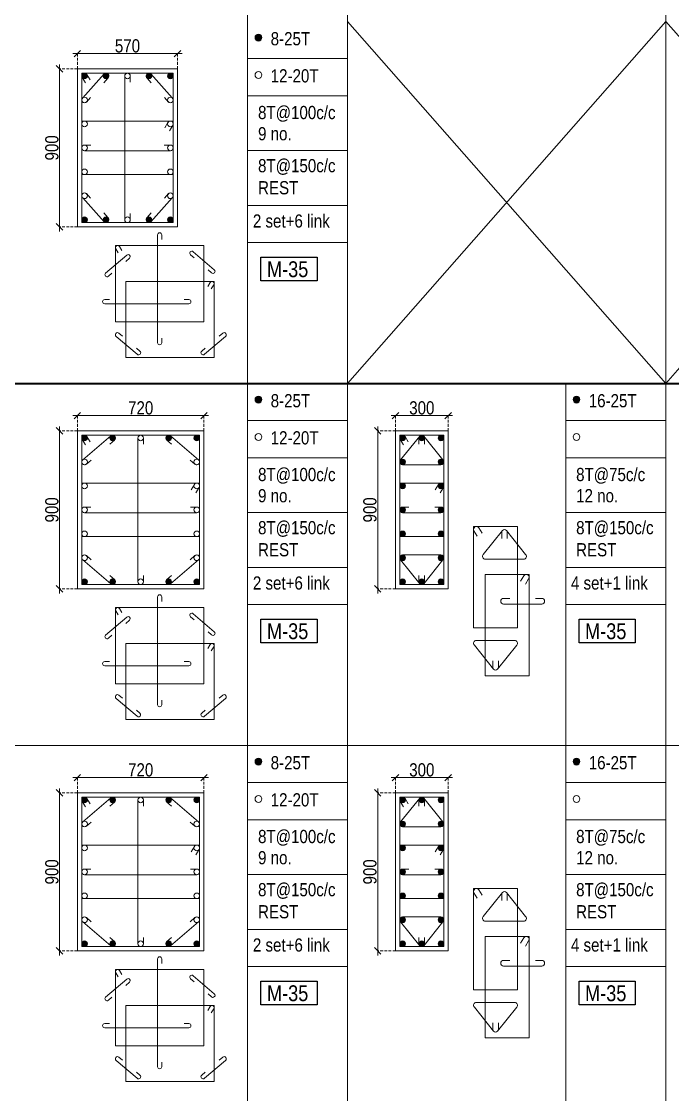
# Model space of a CAD drawing. Header units: millimetres. Extents: x 1112055 to 3390982, y -148532 to 766891.
# Drawn here: x 2611778 to 2626585, y 616757 to 641182 of the extents above; entities that cross this region are included whole.
import ezdxf
from ezdxf.enums import TextEntityAlignment as Align

# ---------------------------------------------------------------- set-up
doc = ezdxf.new("R2010")
doc.units = ezdxf.units.MM
doc.header["$PDMODE"] = 35
doc.header["$PDSIZE"] = -25
doc.linetypes.add('DASHED2', pattern=[0.375, 0.25, -0.125])
doc.linetypes.add('Hidden', pattern=[9.525, 6.35, -3.175])
for name, color, linetype, lineweight in [('B COL. SIZE DIM', 220, 'Continuous', 25), ('B COLSCH', 204, 'Continuous', 20), ('B COLUMN', 1, 'Hidden', 9), ('B STEEL', 34, 'Continuous', 15)]:
    doc.layers.add(name, color=color, linetype=linetype, lineweight=lineweight)
doc.layers.add('B TEXT', color=7, linetype='Continuous')
doc.styles.add('dim inside', font='romans.shx', dxfattribs={"width": 0.8, "height": 125})
doc.styles.add('SWINC', font='swissc.ttf')
doc.dimstyles.new('dim inside', dxfattribs={"dimtxt": 125, "dimasz": 100, "dimexe": 0, "dimexo": 0, "dimgap": 10, "dimtad": 0, "dimdec": 0, "dimzin": 0, "dimdsep": 46, "dimtxsty": 'dim inside', "dimblk": 'SMALL', "dimcen": 0.09, "dimadec": 0, "dimazin": 0, "dimtfac": 1, "dimtdec": 0, "dimtofl": 0, "dimtmove": 0, "dimatfit": 3, "dimfxl": 1, "dimtolj": 1, "dimtzin": 0, "dimarcsym": 2})

# ---------------------------------------------------------------- blocks, each defined once
blk = doc.blocks.new('_Oblique')
at = {"color": 0, "linetype": 'ByBlock', "lineweight": -2}
blk.add_line((-0.5, -0.5), (0.5, 0.5), dxfattribs=at)
blk = doc.blocks.new('*D5653')
at = {"layer": 'B COL. SIZE DIM', "color": 250, "lineweight": 9, "ltscale": 250, "transparency": 16777216}
blk.add_line((2612949, 623970), (2616029, 623970), dxfattribs=at)
at = {"layer": 'B COL. SIZE DIM', "color": 250, "linetype": 'DASHED2', "lineweight": 9, "ltscale": 250, "transparency": 16777216}
for p, q in [((2613049, 623625), (2613049, 623970)), ((2615929, 623625), (2615929, 623970))]:
    blk.add_line(p, q, dxfattribs=at)
at = {"layer": 'Defpoints', "color": 0, "lineweight": 40, "transparency": 16777216}
for p in [(2615929, 623970), (2613049, 623625), (2615929, 623625)]:
    blk.add_point(p, dxfattribs=at)
at = {"layer": 'B COL. SIZE DIM', "color": 250, "lineweight": 9, "transparency": 16777216, "xscale": 150, "yscale": 150, "zscale": 150, "rotation": 180}
blk.add_blockref('_Oblique', (2613049, 623970), dxfattribs=at)
at = {"layer": 'B COL. SIZE DIM', "color": 250, "lineweight": 9, "transparency": 16777216, "xscale": 150, "yscale": 150, "zscale": 150}
blk.add_blockref('_Oblique', (2615929, 623970), dxfattribs=at)
at = {"layer": 'B COL. SIZE DIM', "color": 6, "transparency": 16777216, "insert": (2614489, 624145), "char_height": 300, "attachment_point": 5, "style": 'SWINC'}
blk.add_mtext('\\A1;720', dxfattribs=at)
blk = doc.blocks.new('*D5654')
at = {"layer": 'B COL. SIZE DIM', "color": 250, "lineweight": 9, "ltscale": 250, "transparency": 16777216}
blk.add_line((2612645, 623725), (2612645, 619925), dxfattribs=at)
at = {"layer": 'B COL. SIZE DIM', "color": 250, "linetype": 'DASHED2', "lineweight": 9, "ltscale": 250, "transparency": 16777216}
for p, q in [((2613049, 623625), (2612645, 623625)), ((2613049, 620025), (2612645, 620025))]:
    blk.add_line(p, q, dxfattribs=at)
at = {"layer": 'Defpoints', "color": 0, "lineweight": 40, "transparency": 16777216}
for p in [(2613049, 623625), (2612645, 620025), (2613049, 620025)]:
    blk.add_point(p, dxfattribs=at)
at = {"layer": 'B COL. SIZE DIM', "color": 250, "lineweight": 9, "transparency": 16777216, "xscale": 150, "yscale": 150, "zscale": 150}
for p, rotation in [((2612645, 623625), 90), ((2612645, 620025), 270)]:
    blk.add_blockref('_Oblique', p, dxfattribs=dict(at, rotation=rotation))
at = {"layer": 'B COL. SIZE DIM', "color": 6, "transparency": 16777216, "insert": (2612470, 621825), "char_height": 300, "attachment_point": 5, "rotation": 90, "style": 'SWINC'}
blk.add_mtext('\\A1;900', dxfattribs=at)
blk = doc.blocks.new('*D5655')
at = {"layer": 'B COL. SIZE DIM', "color": 250, "lineweight": 9, "ltscale": 250, "transparency": 16777216}
blk.add_line((2612949, 632210), (2616029, 632210), dxfattribs=at)
at = {"layer": 'B COL. SIZE DIM', "color": 250, "linetype": 'DASHED2', "lineweight": 9, "ltscale": 250, "transparency": 16777216}
for p, q in [((2613049, 631865), (2613049, 632210)), ((2615929, 631865), (2615929, 632210))]:
    blk.add_line(p, q, dxfattribs=at)
at = {"layer": 'Defpoints', "color": 0, "lineweight": 40, "transparency": 16777216}
for p in [(2615929, 632210), (2613049, 631865), (2615929, 631865)]:
    blk.add_point(p, dxfattribs=at)
at = {"layer": 'B COL. SIZE DIM', "color": 250, "lineweight": 9, "transparency": 16777216, "xscale": 150, "yscale": 150, "zscale": 150, "rotation": 180}
blk.add_blockref('_Oblique', (2613049, 632210), dxfattribs=at)
at = {"layer": 'B COL. SIZE DIM', "color": 250, "lineweight": 9, "transparency": 16777216, "xscale": 150, "yscale": 150, "zscale": 150}
blk.add_blockref('_Oblique', (2615929, 632210), dxfattribs=at)
at = {"layer": 'B COL. SIZE DIM', "color": 6, "transparency": 16777216, "insert": (2614489, 632385), "char_height": 300, "attachment_point": 5, "style": 'SWINC'}
blk.add_mtext('\\A1;720', dxfattribs=at)
blk = doc.blocks.new('*D5656')
at = {"layer": 'B COL. SIZE DIM', "color": 250, "lineweight": 9, "ltscale": 250, "transparency": 16777216}
blk.add_line((2612645, 631965), (2612645, 628165), dxfattribs=at)
at = {"layer": 'B COL. SIZE DIM', "color": 250, "linetype": 'DASHED2', "lineweight": 9, "ltscale": 250, "transparency": 16777216}
for p, q in [((2613049, 631865), (2612645, 631865)), ((2613049, 628265), (2612645, 628265))]:
    blk.add_line(p, q, dxfattribs=at)
at = {"layer": 'Defpoints', "color": 0, "lineweight": 40, "transparency": 16777216}
for p in [(2613049, 631865), (2612645, 628265), (2613049, 628265)]:
    blk.add_point(p, dxfattribs=at)
at = {"layer": 'B COL. SIZE DIM', "color": 250, "lineweight": 9, "transparency": 16777216, "xscale": 150, "yscale": 150, "zscale": 150}
for p, rotation in [((2612645, 631865), 90), ((2612645, 628265), 270)]:
    blk.add_blockref('_Oblique', p, dxfattribs=dict(at, rotation=rotation))
at = {"layer": 'B COL. SIZE DIM', "color": 6, "transparency": 16777216, "insert": (2612470, 630065), "char_height": 300, "attachment_point": 5, "rotation": 90, "style": 'SWINC'}
blk.add_mtext('\\A1;900', dxfattribs=at)
blk = doc.blocks.new('*D5327')
at = {"layer": 'B COL. SIZE DIM', "color": 250, "lineweight": 9, "ltscale": 250, "transparency": 16777216}
blk.add_line((2620183, 623970), (2621583, 623970), dxfattribs=at)
at = {"layer": 'B COL. SIZE DIM', "color": 250, "linetype": 'DASHED2', "lineweight": 9, "ltscale": 250, "transparency": 16777216}
for p, q in [((2620283, 623625), (2620283, 623970)), ((2621483, 623625), (2621483, 623970))]:
    blk.add_line(p, q, dxfattribs=at)
at = {"layer": 'Defpoints', "color": 0, "lineweight": 40, "transparency": 16777216}
for p in [(2621483, 623970), (2620283, 623625), (2621483, 623625)]:
    blk.add_point(p, dxfattribs=at)
at = {"layer": 'B COL. SIZE DIM', "color": 250, "lineweight": 9, "transparency": 16777216, "xscale": 150, "yscale": 150, "zscale": 150, "rotation": 180}
blk.add_blockref('_Oblique', (2620283, 623970), dxfattribs=at)
at = {"layer": 'B COL. SIZE DIM', "color": 250, "lineweight": 9, "transparency": 16777216, "xscale": 150, "yscale": 150, "zscale": 150}
blk.add_blockref('_Oblique', (2621483, 623970), dxfattribs=at)
at = {"layer": 'B COL. SIZE DIM', "color": 6, "transparency": 16777216, "insert": (2620883, 624145), "char_height": 300, "attachment_point": 5, "style": 'SWINC'}
blk.add_mtext('\\A1;300', dxfattribs=at)
blk = doc.blocks.new('*D5328')
at = {"layer": 'B COL. SIZE DIM', "color": 250, "lineweight": 9, "ltscale": 250, "transparency": 16777216}
blk.add_line((2619879, 623725), (2619879, 619925), dxfattribs=at)
at = {"layer": 'B COL. SIZE DIM', "color": 250, "linetype": 'DASHED2', "lineweight": 9, "ltscale": 250, "transparency": 16777216}
for p, q in [((2620283, 623625), (2619879, 623625)), ((2620283, 620025), (2619879, 620025))]:
    blk.add_line(p, q, dxfattribs=at)
at = {"layer": 'Defpoints', "color": 0, "lineweight": 40, "transparency": 16777216}
for p in [(2620283, 623625), (2619879, 620025), (2620283, 620025)]:
    blk.add_point(p, dxfattribs=at)
at = {"layer": 'B COL. SIZE DIM', "color": 250, "lineweight": 9, "transparency": 16777216, "xscale": 150, "yscale": 150, "zscale": 150}
for p, rotation in [((2619879, 623625), 90), ((2619879, 620025), 270)]:
    blk.add_blockref('_Oblique', p, dxfattribs=dict(at, rotation=rotation))
at = {"layer": 'B COL. SIZE DIM', "color": 6, "transparency": 16777216, "insert": (2619704, 621825), "char_height": 300, "attachment_point": 5, "rotation": 90, "style": 'SWINC'}
blk.add_mtext('\\A1;900', dxfattribs=at)
blk = doc.blocks.new('*D5309')
at = {"layer": 'B COL. SIZE DIM', "color": 250, "lineweight": 9, "ltscale": 250, "transparency": 16777216}
blk.add_line((2620183, 632210), (2621583, 632210), dxfattribs=at)
at = {"layer": 'B COL. SIZE DIM', "color": 250, "linetype": 'DASHED2', "lineweight": 9, "ltscale": 250, "transparency": 16777216}
for p, q in [((2620283, 631865), (2620283, 632210)), ((2621483, 631865), (2621483, 632210))]:
    blk.add_line(p, q, dxfattribs=at)
at = {"layer": 'Defpoints', "color": 0, "lineweight": 40, "transparency": 16777216}
for p in [(2621483, 632210), (2620283, 631865), (2621483, 631865)]:
    blk.add_point(p, dxfattribs=at)
at = {"layer": 'B COL. SIZE DIM', "color": 250, "lineweight": 9, "transparency": 16777216, "xscale": 150, "yscale": 150, "zscale": 150, "rotation": 180}
blk.add_blockref('_Oblique', (2620283, 632210), dxfattribs=at)
at = {"layer": 'B COL. SIZE DIM', "color": 250, "lineweight": 9, "transparency": 16777216, "xscale": 150, "yscale": 150, "zscale": 150}
blk.add_blockref('_Oblique', (2621483, 632210), dxfattribs=at)
at = {"layer": 'B COL. SIZE DIM', "color": 6, "transparency": 16777216, "insert": (2620883, 632385), "char_height": 300, "attachment_point": 5, "style": 'SWINC'}
blk.add_mtext('\\A1;300', dxfattribs=at)
blk = doc.blocks.new('*D5310')
at = {"layer": 'B COL. SIZE DIM', "color": 250, "lineweight": 9, "ltscale": 250, "transparency": 16777216}
blk.add_line((2619879, 631965), (2619879, 628165), dxfattribs=at)
at = {"layer": 'B COL. SIZE DIM', "color": 250, "linetype": 'DASHED2', "lineweight": 9, "ltscale": 250, "transparency": 16777216}
for p, q in [((2620283, 631865), (2619879, 631865)), ((2620283, 628265), (2619879, 628265))]:
    blk.add_line(p, q, dxfattribs=at)
at = {"layer": 'Defpoints', "color": 0, "lineweight": 40, "transparency": 16777216}
for p in [(2620283, 631865), (2619879, 628265), (2620283, 628265)]:
    blk.add_point(p, dxfattribs=at)
at = {"layer": 'B COL. SIZE DIM', "color": 250, "lineweight": 9, "transparency": 16777216, "xscale": 150, "yscale": 150, "zscale": 150}
for p, rotation in [((2619879, 631865), 90), ((2619879, 628265), 270)]:
    blk.add_blockref('_Oblique', p, dxfattribs=dict(at, rotation=rotation))
at = {"layer": 'B COL. SIZE DIM', "color": 6, "transparency": 16777216, "insert": (2619704, 630065), "char_height": 300, "attachment_point": 5, "rotation": 90, "style": 'SWINC'}
blk.add_mtext('\\A1;900', dxfattribs=at)
blk = doc.blocks.new('*D5437')
at = {"layer": 'B COL. SIZE DIM', "color": 250, "lineweight": 9, "ltscale": 250, "transparency": 16777216}
blk.add_line((2612949, 640450), (2615429, 640450), dxfattribs=at)
at = {"layer": 'B COL. SIZE DIM', "color": 250, "linetype": 'DASHED2', "lineweight": 9, "ltscale": 250, "transparency": 16777216}
for p, q in [((2613049, 640105), (2613049, 640450)), ((2615329, 640105), (2615329, 640450))]:
    blk.add_line(p, q, dxfattribs=at)
at = {"layer": 'Defpoints', "color": 0, "lineweight": 40, "transparency": 16777216}
for p in [(2615329, 640450), (2613049, 640105), (2615329, 640105)]:
    blk.add_point(p, dxfattribs=at)
at = {"layer": 'B COL. SIZE DIM', "color": 250, "lineweight": 9, "transparency": 16777216, "xscale": 150, "yscale": 150, "zscale": 150, "rotation": 180}
blk.add_blockref('_Oblique', (2613049, 640450), dxfattribs=at)
at = {"layer": 'B COL. SIZE DIM', "color": 250, "lineweight": 9, "transparency": 16777216, "xscale": 150, "yscale": 150, "zscale": 150}
blk.add_blockref('_Oblique', (2615329, 640450), dxfattribs=at)
at = {"layer": 'B COL. SIZE DIM', "color": 6, "transparency": 16777216, "insert": (2614189, 640625), "char_height": 300, "attachment_point": 5, "style": 'SWINC'}
blk.add_mtext('\\A1;570', dxfattribs=at)
blk = doc.blocks.new('*D5438')
at = {"layer": 'B COL. SIZE DIM', "color": 250, "lineweight": 9, "ltscale": 250, "transparency": 16777216}
blk.add_line((2612645, 640205), (2612645, 636405), dxfattribs=at)
at = {"layer": 'B COL. SIZE DIM', "color": 250, "linetype": 'DASHED2', "lineweight": 9, "ltscale": 250, "transparency": 16777216}
for p, q in [((2613049, 640105), (2612645, 640105)), ((2613049, 636505), (2612645, 636505))]:
    blk.add_line(p, q, dxfattribs=at)
at = {"layer": 'Defpoints', "color": 0, "lineweight": 40, "transparency": 16777216}
for p in [(2613049, 640105), (2612645, 636505), (2613049, 636505)]:
    blk.add_point(p, dxfattribs=at)
at = {"layer": 'B COL. SIZE DIM', "color": 250, "lineweight": 9, "transparency": 16777216, "xscale": 150, "yscale": 150, "zscale": 150}
for p, rotation in [((2612645, 640105), 90), ((2612645, 636505), 270)]:
    blk.add_blockref('_Oblique', p, dxfattribs=dict(at, rotation=rotation))
at = {"layer": 'B COL. SIZE DIM', "color": 6, "transparency": 16777216, "insert": (2612470, 638305), "char_height": 300, "attachment_point": 5, "rotation": 90, "style": 'SWINC'}
blk.add_mtext('\\A1;900', dxfattribs=at)

msp = doc.modelspace()

# ---------------------------------------------------------------- hatches: boundary and pattern name
at = {"layer": 'B STEEL', "lineweight": 9, "ltscale": 0.5}
h = msp.add_hatch(color=34, dxfattribs=at)
edge = h.paths.add_edge_path()
edge.add_arc((2617167.4, 640814.1), 76.8, 0, 360)
h = msp.add_hatch(color=34, dxfattribs=at)
edge = h.paths.add_edge_path()
edge.add_arc((2613213, 639940.9), 64, 0, 360)
at = {"layer": 'B STEEL'}
h = msp.add_hatch(color=34, dxfattribs=at)
edge = h.paths.add_edge_path()
edge.add_arc((2613701, 639940.9), 64, 0, 360, ccw=False)
h = msp.add_hatch(color=34, dxfattribs=at)
edge = h.paths.add_edge_path()
edge.add_arc((2614677, 639940.9), 64, -180, 180)
at = {"layer": 'B STEEL', "lineweight": 9, "ltscale": 0.5}
h = msp.add_hatch(color=34, dxfattribs=at)
edge = h.paths.add_edge_path()
edge.add_arc((2615165, 639940.9), 64, 180, 540, ccw=False)
h = msp.add_hatch(color=34, dxfattribs=at)
edge = h.paths.add_edge_path()
edge.add_arc((2613213, 636668.9), 64, 0, 360, ccw=False)
at = {"layer": 'B STEEL'}
h = msp.add_hatch(color=34, dxfattribs=at)
edge = h.paths.add_edge_path()
edge.add_arc((2613701, 636668.9), 64, 0, 360)
h = msp.add_hatch(color=34, dxfattribs=at)
edge = h.paths.add_edge_path()
edge.add_arc((2614677, 636668.9), 64, 180, 540, ccw=False)
at = {"layer": 'B STEEL', "lineweight": 9, "ltscale": 0.5}
h = msp.add_hatch(color=34, dxfattribs=at)
edge = h.paths.add_edge_path()
edge.add_arc((2615165, 636668.9), 64, -180, 180)
h = msp.add_hatch(color=34, dxfattribs=at)
edge = h.paths.add_edge_path()
edge.add_arc((2617167.4, 632574.2), 76.8, 0, 360)
h = msp.add_hatch(color=34, dxfattribs=at)
edge = h.paths.add_edge_path()
edge.add_arc((2624400.9, 632574.2), 76.8, 0, 360)
h = msp.add_hatch(color=34, dxfattribs=at)
edge = h.paths.add_edge_path()
edge.add_arc((2613213, 631701), 64, 0, 360)
at = {"layer": 'B STEEL'}
h = msp.add_hatch(color=34, dxfattribs=at)
edge = h.paths.add_edge_path()
edge.add_arc((2613851, 631701), 64, 0, 360)
h = msp.add_hatch(color=34, dxfattribs=at)
edge = h.paths.add_edge_path()
edge.add_arc((2615127, 631701), 64, 0, 360)
at = {"layer": 'B STEEL', "lineweight": 9, "ltscale": 0.5}
h = msp.add_hatch(color=34, dxfattribs=at)
edge = h.paths.add_edge_path()
edge.add_arc((2615765, 631701), 64, 180, 540, ccw=False)
h = msp.add_hatch(color=34, dxfattribs=at)
edge = h.paths.add_edge_path()
edge.add_arc((2620446.5, 631701), 64, 0, 360)
h = msp.add_hatch(color=34, dxfattribs=at)
edge = h.paths.add_edge_path()
edge.add_arc((2620882.5, 631701), 64, 180, 540, ccw=False)
h = msp.add_hatch(color=34, dxfattribs=at)
edge = h.paths.add_edge_path()
edge.add_arc((2621318.5, 631701), 64, 180, 540, ccw=False)
h = msp.add_hatch(color=34, dxfattribs=at)
edge = h.paths.add_edge_path()
edge.add_arc((2620446.5, 631155.7), 64, 0, 360, ccw=False)
h = msp.add_hatch(color=34, dxfattribs=at)
edge = h.paths.add_edge_path()
edge.add_arc((2621318.5, 631155.7), 64, -180, 180)
h = msp.add_hatch(color=34, dxfattribs=at)
edge = h.paths.add_edge_path()
edge.add_arc((2620446.5, 630610.4), 64, 0, 360, ccw=False)
h = msp.add_hatch(color=34, dxfattribs=at)
edge = h.paths.add_edge_path()
edge.add_arc((2621318.5, 630610.4), 64, -180, 180)
h = msp.add_hatch(color=34, dxfattribs=at)
edge = h.paths.add_edge_path()
edge.add_arc((2620446.5, 630065.1), 64, 0, 360, ccw=False)
h = msp.add_hatch(color=34, dxfattribs=at)
edge = h.paths.add_edge_path()
edge.add_arc((2621318.5, 630065.1), 64, -180, 180)
h = msp.add_hatch(color=34, dxfattribs=at)
edge = h.paths.add_edge_path()
edge.add_arc((2620446.5, 629519.7), 64, 0, 360, ccw=False)
h = msp.add_hatch(color=34, dxfattribs=at)
edge = h.paths.add_edge_path()
edge.add_arc((2621318.5, 629519.7), 64, -180, 180)
h = msp.add_hatch(color=34, dxfattribs=at)
edge = h.paths.add_edge_path()
edge.add_arc((2620446.5, 628974.4), 64, 0, 360, ccw=False)
h = msp.add_hatch(color=34, dxfattribs=at)
edge = h.paths.add_edge_path()
edge.add_arc((2621318.5, 628974.4), 64, -180, 180)
h = msp.add_hatch(color=34, dxfattribs=at)
edge = h.paths.add_edge_path()
edge.add_arc((2613213, 628429.1), 64, 0, 360, ccw=False)
at = {"layer": 'B STEEL'}
h = msp.add_hatch(color=34, dxfattribs=at)
edge = h.paths.add_edge_path()
edge.add_arc((2613851, 628429.1), 64, 0, 360)
h = msp.add_hatch(color=34, dxfattribs=at)
edge = h.paths.add_edge_path()
edge.add_arc((2615127, 628429.1), 64, 0, 360)
at = {"layer": 'B STEEL', "lineweight": 9, "ltscale": 0.5}
h = msp.add_hatch(color=34, dxfattribs=at)
edge = h.paths.add_edge_path()
edge.add_arc((2615765, 628429.1), 64, -180, 180)
h = msp.add_hatch(color=34, dxfattribs=at)
edge = h.paths.add_edge_path()
edge.add_arc((2620446.5, 628429.1), 64, 0, 360, ccw=False)
h = msp.add_hatch(color=34, dxfattribs=at)
edge = h.paths.add_edge_path()
edge.add_arc((2620882.5, 628429.1), 64, -180, 180)
h = msp.add_hatch(color=34, dxfattribs=at)
edge = h.paths.add_edge_path()
edge.add_arc((2621318.5, 628429.1), 64, -180, 180)
h = msp.add_hatch(color=34, dxfattribs=at)
edge = h.paths.add_edge_path()
edge.add_arc((2617167.4, 624334.4), 76.8, 0, 360)
h = msp.add_hatch(color=34, dxfattribs=at)
edge = h.paths.add_edge_path()
edge.add_arc((2624400.9, 624334.4), 76.8, 0, 360)
h = msp.add_hatch(color=34, dxfattribs=at)
edge = h.paths.add_edge_path()
edge.add_arc((2613213, 623461.2), 64, 0, 360)
at = {"layer": 'B STEEL'}
h = msp.add_hatch(color=34, dxfattribs=at)
edge = h.paths.add_edge_path()
edge.add_arc((2613851, 623461.2), 64, 0, 360)
h = msp.add_hatch(color=34, dxfattribs=at)
edge = h.paths.add_edge_path()
edge.add_arc((2615127, 623461.2), 64, 0, 360)
at = {"layer": 'B STEEL', "lineweight": 9, "ltscale": 0.5}
h = msp.add_hatch(color=34, dxfattribs=at)
edge = h.paths.add_edge_path()
edge.add_arc((2615765, 623461.2), 64, 180, 540, ccw=False)
h = msp.add_hatch(color=34, dxfattribs=at)
edge = h.paths.add_edge_path()
edge.add_arc((2620446.5, 623461.2), 64, 0, 360)
h = msp.add_hatch(color=34, dxfattribs=at)
edge = h.paths.add_edge_path()
edge.add_arc((2620882.5, 623461.2), 64, 180, 540, ccw=False)
h = msp.add_hatch(color=34, dxfattribs=at)
edge = h.paths.add_edge_path()
edge.add_arc((2621318.5, 623461.2), 64, 180, 540, ccw=False)
h = msp.add_hatch(color=34, dxfattribs=at)
edge = h.paths.add_edge_path()
edge.add_arc((2620446.5, 622915.9), 64, 0, 360, ccw=False)
h = msp.add_hatch(color=34, dxfattribs=at)
edge = h.paths.add_edge_path()
edge.add_arc((2621318.5, 622915.9), 64, -180, 180)
h = msp.add_hatch(color=34, dxfattribs=at)
edge = h.paths.add_edge_path()
edge.add_arc((2620446.5, 622370.5), 64, 0, 360, ccw=False)
h = msp.add_hatch(color=34, dxfattribs=at)
edge = h.paths.add_edge_path()
edge.add_arc((2621318.5, 622370.5), 64, -180, 180)
h = msp.add_hatch(color=34, dxfattribs=at)
edge = h.paths.add_edge_path()
edge.add_arc((2620446.5, 621825.2), 64, 0, 360, ccw=False)
h = msp.add_hatch(color=34, dxfattribs=at)
edge = h.paths.add_edge_path()
edge.add_arc((2621318.5, 621825.2), 64, -180, 180)
h = msp.add_hatch(color=34, dxfattribs=at)
edge = h.paths.add_edge_path()
edge.add_arc((2620446.5, 621279.9), 64, 0, 360, ccw=False)
h = msp.add_hatch(color=34, dxfattribs=at)
edge = h.paths.add_edge_path()
edge.add_arc((2621318.5, 621279.9), 64, -180, 180)
h = msp.add_hatch(color=34, dxfattribs=at)
edge = h.paths.add_edge_path()
edge.add_arc((2620446.5, 620734.6), 64, 0, 360, ccw=False)
h = msp.add_hatch(color=34, dxfattribs=at)
edge = h.paths.add_edge_path()
edge.add_arc((2621318.5, 620734.6), 64, -180, 180)
h = msp.add_hatch(color=34, dxfattribs=at)
edge = h.paths.add_edge_path()
edge.add_arc((2613213, 620189.2), 64, 0, 360, ccw=False)
at = {"layer": 'B STEEL'}
h = msp.add_hatch(color=34, dxfattribs=at)
edge = h.paths.add_edge_path()
edge.add_arc((2613851, 620189.2), 64, 0, 360)
h = msp.add_hatch(color=34, dxfattribs=at)
edge = h.paths.add_edge_path()
edge.add_arc((2615127, 620189.2), 64, 0, 360)
at = {"layer": 'B STEEL', "lineweight": 9, "ltscale": 0.5}
h = msp.add_hatch(color=34, dxfattribs=at)
edge = h.paths.add_edge_path()
edge.add_arc((2615765, 620189.2), 64, -180, 180)
h = msp.add_hatch(color=34, dxfattribs=at)
edge = h.paths.add_edge_path()
edge.add_arc((2620446.5, 620189.2), 64, 0, 360, ccw=False)
h = msp.add_hatch(color=34, dxfattribs=at)
edge = h.paths.add_edge_path()
edge.add_arc((2620882.5, 620189.2), 64, -180, 180)
h = msp.add_hatch(color=34, dxfattribs=at)
edge = h.paths.add_edge_path()
edge.add_arc((2621318.5, 620189.2), 64, -180, 180)

# ---------------------------------------------------------------- linework, layer by layer
at = {"color": 1, "lineweight": 40}
msp.add_line((2487307.1, 632942.5), (2815548.4, 632942.5), dxfattribs=at)
at = {"layer": 'B COLSCH', "color": 250, "lineweight": 0}
for p, q in [((2616921.1, 649422.2), (2616921.1, 583503.5)), ((2619195.5, 649422.2), (2619195.5, 574628.3)), ((2626429, 649422.2), (2626429, 574628.3)), ((2619195.5, 632942.5), (2626429, 641182.4)), ((2626429, 632942.5), (2619195.5, 641182.4)), ((2626429, 632942.5), (2633662.5, 641182.4)), ((2633662.5, 632942.5), (2626429, 641182.4)), ((2616921.1, 640337.4), (2619195.5, 640337.4)), ((2616921.1, 639492.4), (2619195.5, 639492.4)), ((2616921.1, 638242.6), (2619195.5, 638242.6)), ((2616921.1, 636992.8), (2619195.5, 636992.8)), ((2616921.1, 636147.8), (2619195.5, 636147.8)), ((2487307.1, 632942.5), (2667535.6, 632942.5)), ((2624154.6, 632942.5), (2624154.6, 583503.5)), ((2616921.1, 632097.5), (2619195.5, 632097.5)), ((2624154.6, 632097.5), (2626429, 632097.5)), ((2616921.1, 631252.5), (2619195.5, 631252.5)), ((2624154.6, 631252.5), (2626429, 631252.5)), ((2616921.1, 630002.8), (2619195.5, 630002.8)), ((2624154.6, 630002.8), (2626429, 630002.8)), ((2616921.1, 628753), (2619195.5, 628753)), ((2624154.6, 628753), (2626429, 628753)), ((2616921.1, 627908), (2619195.5, 627908)), ((2624154.6, 627908), (2626429, 627908)), ((2487307.1, 624702.7), (2667535.6, 624702.7)), ((2616921.1, 623857.7), (2619195.5, 623857.7)), ((2624154.6, 623857.7), (2626429, 623857.7)), ((2616921.1, 623012.7), (2619195.5, 623012.7)), ((2624154.6, 623012.7), (2626429, 623012.7)), ((2616921.1, 621762.9), (2619195.5, 621762.9)), ((2624154.6, 621762.9), (2626429, 621762.9)), ((2616921.1, 620513.1), (2619195.5, 620513.1)), ((2624154.6, 620513.1), (2626429, 620513.1)), ((2616921.1, 619668.2), (2619195.5, 619668.2)), ((2624154.6, 619668.2), (2626429, 619668.2))]:
    msp.add_line(p, q, dxfattribs=at)
at = {"layer": 'B COLUMN', "color": 1, "linetype": 'ByBlock', "lineweight": 20}
for points in [[(2613049, 636504.9), (2615329, 636504.9), (2615329, 640104.9), (2613049, 640104.9)], [(2613049, 628265.1), (2615929, 628265.1), (2615929, 631865.1), (2613049, 631865.1)], [(2620282.5, 628265.1), (2621482.5, 628265.1), (2621482.5, 631865.1), (2620282.5, 631865.1)], [(2613049, 620025.2), (2615929, 620025.2), (2615929, 623625.2), (2613049, 623625.2)], [(2620282.5, 620025.2), (2621482.5, 620025.2), (2621482.5, 623625.2), (2620282.5, 623625.2)]]:
    msp.add_lwpolyline(points, close=True, dxfattribs=at)
at = {"layer": 'B STEEL', "color": 34, "lineweight": 9, "ltscale": 0.5}
for points in [[(2613149, 637695.6), (2615229, 637695.6), (2615229, 640004.9), (2613149, 640004.9)], [(2613149, 638914.2), (2615229, 638914.2), (2615229, 636604.9), (2613149, 636604.9)], [(2613914.9, 634348.4), (2615924.9, 634348.4), (2615924.9, 636080.4), (2613914.9, 636080.4)], [(2614148.1, 635262.4), (2616158.1, 635262.4), (2616158.1, 633530.4), (2614148.1, 633530.4)], [(2613149, 629455.7), (2615829, 629455.7), (2615829, 631765.1), (2613149, 631765.1)], [(2620382.5, 629455.7), (2621382.5, 629455.7), (2621382.5, 631765.1), (2620382.5, 631765.1)], [(2613149, 630674.4), (2615829, 630674.4), (2615829, 628365.1), (2613149, 628365.1)], [(2620382.5, 630674.4), (2621382.5, 630674.4), (2621382.5, 628365.1), (2620382.5, 628365.1)], [(2622059.9, 627376.6), (2623059.9, 627376.6), (2623059.9, 629686), (2622059.9, 629686)], [(2622322.5, 628595.3), (2623322.5, 628595.3), (2623322.5, 626286), (2622322.5, 626286)], [(2613914.9, 626108.5), (2615924.9, 626108.5), (2615924.9, 627840.5), (2613914.9, 627840.5)], [(2614148.1, 627022.6), (2616158.1, 627022.6), (2616158.1, 625290.5), (2614148.1, 625290.5)], [(2613149, 621215.9), (2615829, 621215.9), (2615829, 623525.2), (2613149, 623525.2)], [(2620382.5, 621215.9), (2621382.5, 621215.9), (2621382.5, 623525.2), (2620382.5, 623525.2)], [(2613149, 622434.6), (2615829, 622434.6), (2615829, 620125.2), (2613149, 620125.2)], [(2620382.5, 622434.6), (2621382.5, 622434.6), (2621382.5, 620125.2), (2620382.5, 620125.2)], [(2622059.9, 619136.8), (2623059.9, 619136.8), (2623059.9, 621446.1), (2622059.9, 621446.1)], [(2622322.5, 620355.5), (2623322.5, 620355.5), (2623322.5, 618046.1), (2622322.5, 618046.1)], [(2613914.9, 617868.7), (2615924.9, 617868.7), (2615924.9, 619600.7), (2613914.9, 619600.7)], [(2614148.1, 618782.7), (2616158.1, 618782.7), (2616158.1, 617050.7), (2614148.1, 617050.7)]]:
    msp.add_lwpolyline(points, close=True, dxfattribs=at)
for points in [[(2613233.2, 639785.8), (2613158.5, 639907.3, -1), (2613267.5, 639974.4), (2613342.3, 639853)], [(2613347.7, 639449.2), (2613254.6, 639346.9, -1), (2613171.4, 639444.2), (2613659.4, 639989.5, -1), (2613742.6, 639892.2), (2613648.4, 639785.3)], [(2614253, 636811.6), (2614253, 636668.9, -1), (2614125, 636668.9), (2614125, 639940.9, -1), (2614253, 639940.9), (2614253, 639798.2)], [(2615030.3, 639449.2), (2615123.4, 639346.9, 1), (2615206.6, 639444.2), (2614718.6, 639989.5, 1), (2614635.4, 639892.2), (2614729.5, 639785.3)], [(2615022.3, 638368.9), (2615165, 638368.9, -1), (2615165, 638240.9), (2613213, 638240.9, -1), (2613213, 638368.9), (2613355.6, 638368.9)], [(2613347.7, 637160.6), (2613254.6, 637262.9, 1), (2613171.4, 637165.6), (2613659.4, 636620.3, 1), (2613742.6, 636717.6), (2613648.4, 636824.5)], [(2615030.3, 637160.6), (2615123.4, 637262.9, -1), (2615206.6, 637165.6), (2614718.6, 636620.3, -1), (2614635.4, 636717.6), (2614729.5, 636824.5)], [(2614967.9, 633977), (2614967.9, 633870, -1), (2614871.8, 633870), (2614871.8, 636324, -1), (2614967.9, 636324), (2614967.9, 636217)], [(2613978.1, 635916.1), (2613922, 636007.2, -1), (2614003.8, 636057.5), (2614059.8, 635966.4)], [(2613836.2, 635451.9), (2613754.8, 635382.4, -1), (2613692.4, 635455.4), (2614170.9, 635864.4, -1), (2614233.3, 635791.4), (2614152, 635721.9)], [(2616020.4, 635528.5), (2616101.7, 635458.9, 1), (2616164.1, 635531.9), (2615685.6, 635940.9, 1), (2615623.2, 635867.9), (2615704.5, 635798.4)], [(2616094.9, 635098.1), (2616151, 635189.2, 1), (2616069.2, 635239.5), (2616013.1, 635148.4)], [(2615477.9, 634853.4), (2615584.9, 634853.4, -1), (2615584.9, 634757.4), (2613670.9, 634757.4, -1), (2613670.9, 634853.4), (2613777.9, 634853.4)], [(2614075.4, 634018.1), (2613994.1, 634087.6, 1), (2613931.7, 634014.6), (2614410.2, 633605.6, 1), (2614472.6, 633678.6), (2614391.2, 633748.1)], [(2616274.5, 634018.1), (2616355.8, 634087.6, -1), (2616418.2, 634014.6), (2615939.7, 633605.6, -1), (2615877.3, 633678.6), (2615958.6, 633748.1)], [(2613233.2, 631546), (2613158.5, 631667.5, -1), (2613267.5, 631734.6), (2613342.3, 631613.1)], [(2613363, 631199.7), (2613254.6, 631107, -1), (2613171.4, 631204.4), (2613809.4, 631749.7, -1), (2613892.6, 631652.4), (2613784.2, 631559.7)], [(2614553, 628571.7), (2614553, 628429.1, -1), (2614425, 628429.1), (2614425, 631701, -1), (2614553, 631701), (2614553, 631558.4)], [(2615614.9, 631199.7), (2615723.4, 631107, 1), (2615806.6, 631204.4), (2615168.6, 631749.7, 1), (2615085.4, 631652.4), (2615193.8, 631559.7)], [(2620466.8, 631546), (2620392, 631667.5, -1), (2620501.1, 631734.6), (2620575.8, 631613.1)], [(2620946.5, 631558.4), (2620946.5, 631701, 1), (2620818.5, 631701), (2620818.5, 631558.4)], [(2615744.7, 630455.3), (2615819.5, 630576.8, 1), (2615710.4, 630643.9), (2615635.7, 630522.5)], [(2621298.3, 630455.3), (2621373, 630576.8, 1), (2621264, 630643.9), (2621189.2, 630522.5)], [(2615622.3, 630129.1), (2615765, 630129.1, -1), (2615765, 630001), (2613213, 630001, -1), (2613213, 630129.1), (2613355.6, 630129.1)], [(2621175.9, 630129.1), (2621318.5, 630129.1, -1), (2621318.5, 630001), (2620446.5, 630001, -1), (2620446.5, 630129.1), (2620589.2, 630129.1)], [(2622144.1, 629466.9), (2622069.3, 629588.4, -1), (2622178.4, 629655.5), (2622253.2, 629534)], [(2622827, 629410), (2622827, 629552.7, 1), (2622699, 629552.7), (2622699, 629410)], [(2613363, 628930.4), (2613254.6, 629023.1, 1), (2613171.4, 628925.7), (2613809.4, 628380.4, 1), (2613892.6, 628477.7), (2613784.2, 628570.4)], [(2615614.9, 628930.4), (2615723.4, 629023.1, -1), (2615806.6, 628925.7), (2615168.6, 628380.4, -1), (2615085.4, 628477.7), (2615193.8, 628570.4)], [(2620946.5, 628571.7), (2620946.5, 628429.1, -1), (2620818.5, 628429.1), (2620818.5, 628571.7)], [(2623238.2, 628376.3), (2623313, 628497.8, 1), (2623203.9, 628564.9), (2623129.2, 628443.4)], [(2614967.9, 625737.2), (2614967.9, 625630.2, -1), (2614871.8, 625630.2), (2614871.8, 628084.2, -1), (2614967.9, 628084.2), (2614967.9, 627977.2)], [(2623469.7, 628050), (2623612.4, 628050, -1), (2623612.4, 627922), (2622740.4, 627922, -1), (2622740.4, 628050), (2622883.1, 628050)], [(2613978.1, 627676.2), (2613922, 627767.4, -1), (2614003.8, 627817.7), (2614059.8, 627726.6)], [(2613836.2, 627212), (2613754.8, 627142.5, -1), (2613692.4, 627215.5), (2614170.9, 627624.5, -1), (2614233.3, 627551.5), (2614152, 627482)], [(2616020.4, 627288.6), (2616101.7, 627219.1, 1), (2616164.1, 627292.1), (2615685.6, 627701.1, 1), (2615623.2, 627628.1), (2615704.5, 627558.6)], [(2616094.9, 626858.3), (2616151, 626949.4, 1), (2616069.2, 626999.7), (2616013.1, 626908.6)], [(2615477.9, 626613.6), (2615584.9, 626613.6, -1), (2615584.9, 626517.5), (2613670.9, 626517.5, -1), (2613670.9, 626613.6), (2613777.9, 626613.6)], [(2622623.9, 626626.2), (2622623.9, 626483.6, -1), (2622495.8, 626483.6), (2622495.8, 626626.2)], [(2614075.4, 625778.2), (2613994.1, 625847.7, 1), (2613931.7, 625774.7), (2614410.2, 625365.8, 1), (2614472.6, 625438.7), (2614391.2, 625508.3)], [(2616274.5, 625778.2), (2616355.8, 625847.7, -1), (2616418.2, 625774.7), (2615939.7, 625365.8, -1), (2615877.3, 625438.7), (2615958.6, 625508.3)], [(2613233.2, 623306.2), (2613158.5, 623427.6, -1), (2613267.5, 623494.7), (2613342.3, 623373.3)], [(2613363, 622959.9), (2613254.6, 622867.2, -1), (2613171.4, 622964.5), (2613809.4, 623509.9, -1), (2613892.6, 623412.5), (2613784.2, 623319.8)], [(2614553, 620331.9), (2614553, 620189.2, -1), (2614425, 620189.2), (2614425, 623461.2, -1), (2614553, 623461.2), (2614553, 623318.5)], [(2615614.9, 622959.9), (2615723.4, 622867.2, 1), (2615806.6, 622964.5), (2615168.6, 623509.9, 1), (2615085.4, 623412.5), (2615193.8, 623319.8)], [(2620466.8, 623306.2), (2620392, 623427.6, -1), (2620501.1, 623494.7), (2620575.8, 623373.3)], [(2620946.5, 623318.5), (2620946.5, 623461.2, 1), (2620818.5, 623461.2), (2620818.5, 623318.5)], [(2615744.7, 622215.5), (2615819.5, 622337, 1), (2615710.4, 622404.1), (2615635.7, 622282.6)], [(2621298.3, 622215.5), (2621373, 622337, 1), (2621264, 622404.1), (2621189.2, 622282.6)], [(2615622.3, 621889.2), (2615765, 621889.2, -1), (2615765, 621761.2), (2613213, 621761.2, -1), (2613213, 621889.2), (2613355.6, 621889.2)], [(2621175.9, 621889.2), (2621318.5, 621889.2, -1), (2621318.5, 621761.2), (2620446.5, 621761.2, -1), (2620446.5, 621889.2), (2620589.2, 621889.2)], [(2622144.1, 621227.1), (2622069.3, 621348.6, -1), (2622178.4, 621415.7), (2622253.2, 621294.2)], [(2622827, 621170.2), (2622827, 621312.8, 1), (2622699, 621312.8), (2622699, 621170.2)], [(2613363, 620690.5), (2613254.6, 620783.2, 1), (2613171.4, 620685.9), (2613809.4, 620140.6, 1), (2613892.6, 620237.9), (2613784.2, 620330.6)], [(2615614.9, 620690.5), (2615723.4, 620783.2, -1), (2615806.6, 620685.9), (2615168.6, 620140.6, -1), (2615085.4, 620237.9), (2615193.8, 620330.6)], [(2620946.5, 620331.9), (2620946.5, 620189.2, -1), (2620818.5, 620189.2), (2620818.5, 620331.9)], [(2623238.2, 620136.4), (2623313, 620257.9, 1), (2623203.9, 620325), (2623129.2, 620203.5)], [(2614967.9, 617497.3), (2614967.9, 617390.3, -1), (2614871.8, 617390.3), (2614871.8, 619844.3, -1), (2614967.9, 619844.3), (2614967.9, 619737.3)], [(2623469.7, 619810.2), (2623612.4, 619810.2, -1), (2623612.4, 619682.1), (2622740.4, 619682.1, -1), (2622740.4, 619810.2), (2622883.1, 619810.2)], [(2613978.1, 619436.4), (2613922, 619527.5, -1), (2614003.8, 619577.8), (2614059.8, 619486.7)], [(2616020.4, 619048.8), (2616101.7, 618979.3, 1), (2616164.1, 619052.2), (2615685.6, 619461.2, 1), (2615623.2, 619388.2), (2615704.5, 619318.7)], [(2613836.2, 618972.2), (2613754.8, 618902.7, -1), (2613692.4, 618975.7), (2614170.9, 619384.7, -1), (2614233.3, 619311.7), (2614152, 619242.2)], [(2616094.9, 618618.4), (2616151, 618709.5, 1), (2616069.2, 618759.9), (2616013.1, 618668.7)], [(2615477.9, 618373.7), (2615584.9, 618373.7, -1), (2615584.9, 618277.7), (2613670.9, 618277.7, -1), (2613670.9, 618373.7), (2613777.9, 618373.7)], [(2622623.9, 618386.4), (2622623.9, 618243.7, -1), (2622495.8, 618243.7), (2622495.8, 618386.4)], [(2614075.4, 617538.4), (2613994.1, 617607.9, 1), (2613931.7, 617534.9), (2614410.2, 617125.9, 1), (2614472.6, 617198.9), (2614391.2, 617268.4)], [(2616274.5, 617538.4), (2616355.8, 617607.9, -1), (2616418.2, 617534.9), (2615939.7, 617125.9, -1), (2615877.3, 617198.9), (2615958.6, 617268.4)]]:
    msp.add_lwpolyline(points, format="xyb", dxfattribs=at)
at = {"layer": 'B STEEL', "color": 3, "lineweight": 9, "ltscale": 0.5}
msp.add_lwpolyline([(2615144.7, 638695.2), (2615219.5, 638816.7, 1), (2615110.4, 638883.8), (2615035.7, 638762.3)], format="xyb", dxfattribs=at)
at = {"layer": 'B STEEL', "color": 34, "lineweight": 9, "ltscale": 0.5}
for points in [[(2620927.7, 631746.4), (2621363.7, 631201, -0.6687154), (2621318.5, 631091.7), (2620446.5, 631091.7, -0.6687154), (2620401.3, 631201), (2620837.3, 631746.4, -0.4133445)], [(2622808.2, 629598), (2623244.2, 629052.7, -0.6687154), (2623199, 628943.3), (2622327, 628943.3, -0.6687154), (2622281.8, 629052.7), (2622717.8, 629598, -0.4133445)], [(2620927.7, 628383.7), (2621363.7, 628929.1, 0.6687154), (2621318.5, 629038.4), (2620446.5, 629038.4, 0.6687154), (2620401.3, 628929.1), (2620837.3, 628383.7, 0.4133445)], [(2622605.1, 626438.2), (2623041, 626983.6, 0.6687154), (2622995.8, 627092.9), (2622123.9, 627092.9, 0.6687154), (2622078.7, 626983.6), (2622514.6, 626438.2, 0.4133445)], [(2620927.7, 623506.5), (2621363.7, 622961.2, -0.6687154), (2621318.5, 622851.8), (2620446.5, 622851.8, -0.6687154), (2620401.3, 622961.2), (2620837.3, 623506.5, -0.4133445)], [(2622808.2, 621358.2), (2623244.2, 620812.8, -0.6687154), (2623199, 620703.5), (2622327, 620703.5, -0.6687154), (2622281.8, 620812.8), (2622717.8, 621358.2, -0.4133445)], [(2620927.7, 620143.9), (2621363.7, 620689.2, 0.6687154), (2621318.5, 620798.6), (2620446.5, 620798.6, 0.6687154), (2620401.3, 620689.2), (2620837.3, 620143.9, 0.4133445)], [(2622605.1, 618198.4), (2623041, 618743.7, 0.6687154), (2622995.8, 618853.1), (2622123.9, 618853.1, 0.6687154), (2622078.7, 618743.7), (2622514.6, 618198.4, 0.4133445)]]:
    msp.add_lwpolyline(points, format="xyb", close=True, dxfattribs=at)
for centre, radius in [((2617167.4, 640814.1), 76.8), ((2613213, 639940.9), 64), ((2613701, 639940.9), 64), ((2614189, 639940.9), 64), ((2614677, 639940.9), 64), ((2615165, 639940.9), 64), ((2617167.4, 639963.8), 76.8), ((2613213, 639395.6), 64), ((2613213, 638850.2), 64), ((2613213, 638304.9), 64), ((2613213, 637759.6), 64), ((2613213, 637214.2), 64), ((2613213, 636668.9), 64), ((2613701, 636668.9), 64), ((2614189, 636668.9), 64), ((2614677, 636668.9), 64), ((2615165, 636668.9), 64), ((2617167.4, 632574.2), 76.8), ((2624400.9, 632574.2), 76.8), ((2613213, 631701), 64), ((2613851, 631701), 64), ((2614489, 631701), 64), ((2615127, 631701), 64), ((2615765, 631701), 64), ((2617167.4, 631723.9), 76.8), ((2620446.5, 631701), 64), ((2620882.5, 631701), 64), ((2621318.5, 631701), 64), ((2624400.9, 631723.9), 76.8), ((2613213, 631155.7), 64), ((2615765, 631155.7), 64), ((2620446.5, 631155.7), 64), ((2621318.5, 631155.7), 64), ((2613213, 630610.4), 64), ((2615765, 630610.4), 64), ((2620446.5, 630610.4), 64), ((2621318.5, 630610.4), 64), ((2613213, 630065.1), 64), ((2615765, 630065.1), 64), ((2620446.5, 630065.1), 64), ((2621318.5, 630065.1), 64), ((2613213, 629519.7), 64), ((2615765, 629519.7), 64), ((2620446.5, 629519.7), 64), ((2621318.5, 629519.7), 64), ((2613213, 628974.4), 64), ((2615765, 628974.4), 64), ((2620446.5, 628974.4), 64), ((2621318.5, 628974.4), 64), ((2613213, 628429.1), 64), ((2613851, 628429.1), 64), ((2614489, 628429.1), 64), ((2615127, 628429.1), 64), ((2615765, 628429.1), 64), ((2620446.5, 628429.1), 64), ((2620882.5, 628429.1), 64), ((2621318.5, 628429.1), 64), ((2617167.4, 624334.4), 76.8), ((2624400.9, 624334.4), 76.8), ((2613213, 623461.2), 64), ((2613851, 623461.2), 64), ((2614489, 623461.2), 64), ((2615127, 623461.2), 64), ((2615765, 623461.2), 64), ((2617167.4, 623484.1), 76.8), ((2620446.5, 623461.2), 64), ((2620882.5, 623461.2), 64), ((2621318.5, 623461.2), 64), ((2624400.9, 623484.1), 76.8), ((2613213, 622915.9), 64), ((2615765, 622915.9), 64), ((2620446.5, 622915.9), 64), ((2621318.5, 622915.9), 64), ((2613213, 622370.5), 64), ((2615765, 622370.5), 64), ((2620446.5, 622370.5), 64), ((2621318.5, 622370.5), 64), ((2613213, 621825.2), 64), ((2615765, 621825.2), 64), ((2620446.5, 621825.2), 64), ((2621318.5, 621825.2), 64), ((2613213, 621279.9), 64), ((2615765, 621279.9), 64), ((2620446.5, 621279.9), 64), ((2621318.5, 621279.9), 64), ((2613213, 620734.6), 64), ((2615765, 620734.6), 64), ((2620446.5, 620734.6), 64), ((2621318.5, 620734.6), 64), ((2613213, 620189.2), 64), ((2613851, 620189.2), 64), ((2614489, 620189.2), 64), ((2615127, 620189.2), 64), ((2615765, 620189.2), 64), ((2620446.5, 620189.2), 64), ((2620882.5, 620189.2), 64), ((2621318.5, 620189.2), 64)]:
    msp.add_circle(centre, radius, dxfattribs=at)
at = {"layer": 'B STEEL', "color": 3, "lineweight": 9, "ltscale": 0.5}
for centre in [(2615165, 639395.6), (2615165, 638850.2), (2615165, 638304.9), (2615165, 637759.6), (2615165, 637214.2)]:
    msp.add_circle(centre, 64, dxfattribs=at)
at = {"layer": 'B TEXT', "color": 1}
for points in [[(2617224.7, 635818.8), (2618499.3, 635818.8), (2618499.3, 635280.8), (2617224.7, 635280.8)], [(2617224.7, 627579), (2618499.3, 627579), (2618499.3, 627041), (2617224.7, 627041)], [(2624458.3, 627579), (2625732.9, 627579), (2625732.9, 627041), (2624458.3, 627041)], [(2617224.7, 619339.1), (2618499.3, 619339.1), (2618499.3, 618801.1), (2617224.7, 618801.1)], [(2624458.3, 619339.1), (2625732.9, 619339.1), (2625732.9, 618801.1), (2624458.3, 618801.1)]]:
    msp.add_lwpolyline(points, close=True, dxfattribs=at)

# ---------------------------------------------------------------- texts
at = {"layer": 'B TEXT', "style": 'SWINC'}
for s, p in [('8-25T', (2617445.9, 640639.5)), ('12-20T', (2617445.9, 639794.5)), ('8T@100c/c', (2617158.9, 638959.7)), ('9 no.', (2617158.9, 638477.9)), ('8T@150c/c', (2617158.9, 637749.8)), ('REST', (2617158.9, 637247.4)), ('2 set+6 link', (2617040.6, 636490.3)), ('8-25T', (2617445.9, 632399.7)), ('16-25T', (2624679.4, 632399.7)), ('12-20T', (2617445.9, 631554.7)), ('8T@100c/c', (2617158.9, 630719.8)), ('8T@75c/c', (2624392.5, 630719.8)), ('9 no.', (2617158.9, 630238)), ('12 no.', (2624392.5, 630238)), ('8T@150c/c', (2617158.9, 629509.9)), ('8T@150c/c', (2624392.5, 629509.9)), ('REST', (2617158.9, 629007.5)), ('REST', (2624392.5, 629007.5)), ('2 set+6 link', (2617040.6, 628250.5)), ('4 set+1 link', (2624274.1, 628250.5)), ('8-25T', (2617445.9, 624159.8)), ('16-25T', (2624679.4, 624159.8)), ('12-20T', (2617445.9, 623314.8)), ('8T@100c/c', (2617158.9, 622480)), ('8T@75c/c', (2624392.5, 622480)), ('9 no.', (2617158.9, 621998.2)), ('12 no.', (2624392.5, 621998.2)), ('8T@150c/c', (2617158.9, 621270.1)), ('8T@150c/c', (2624392.5, 621270.1)), ('REST', (2617158.9, 620767.7)), ('REST', (2624392.5, 620767.7)), ('2 set+6 link', (2617040.6, 620010.7)), ('4 set+1 link', (2624274.1, 620010.7))]:
    msp.add_text(s, height=300, dxfattribs=at).set_placement(p)
at = {"layer": 'B TEXT', "color": 1, "style": 'SWINC'}
for p in [(2617362.1, 635254.3), (2617362.1, 627014.4), (2624595.6, 627014.4), (2617362.1, 618774.6), (2624595.6, 618774.6)]:
    msp.add_text('M-35', height=360, dxfattribs=at).set_placement(p, align=Align.BOTTOM_LEFT)

# ---------------------------------------------------------------- dimensions: what is measured, and where the dimension line sits
at = {"layer": 'B COL. SIZE DIM', "color": 250, "ltscale": 250}
for base, p1, p2, picture, middle in [((2615329, 640449.8), (2613049, 640104.9), (2615329, 640104.9), '*D5437', (2614189, 640624.8)), ((2615929, 632210), (2613049, 631865.1), (2615929, 631865.1), '*D5655', (2614489, 632385)), ((2621482.5, 632210), (2620282.5, 631865.1), (2621482.5, 631865.1), '*D5309', (2620882.5, 632385)), ((2615929, 623970.2), (2613049, 623625.2), (2615929, 623625.2), '*D5653', (2614489, 624145.2)), ((2621482.5, 623970.2), (2620282.5, 623625.2), (2621482.5, 623625.2), '*D5327', (2620882.5, 624145.2))]:
    dim = msp.add_linear_dim(base=base, p1=p1, p2=p2, dimstyle='dim inside', override={"dimtxt": 300, "dimasz": 150, "dimgap": 25, "dimtad": 3, "dimlfac": 0.25, "dimtxsty": 'SWINC', "dimblk1": 'Oblique', "dimblk2": 'Oblique', "dimsah": 1, "dimdle": 100, "dimclrd": 250, "dimclre": 250, "dimclrt": 6, "dimfxl": 1000, "dimlwd": 9, "dimlwe": 9}, dxfattribs=at)
    dim.commit()
    dim.dimension.update_dxf_attribs({"geometry": picture, "text_midpoint": middle})
for base, p1, p2, picture, middle in [((2612645.1, 636504.9), (2613049, 640104.9), (2613049, 636504.9), '*D5438', (2612470.1, 638304.9)), ((2612645.1, 628265.1), (2613049, 631865.1), (2613049, 628265.1), '*D5656', (2612470.1, 630065.1)), ((2619878.6, 628265.1), (2620282.5, 631865.1), (2620282.5, 628265.1), '*D5310', (2619703.6, 630065.1)), ((2612645.1, 620025.2), (2613049, 623625.2), (2613049, 620025.2), '*D5654', (2612470.1, 621825.2)), ((2619878.6, 620025.2), (2620282.5, 623625.2), (2620282.5, 620025.2), '*D5328', (2619703.6, 621825.2))]:
    dim = msp.add_linear_dim(base=base, p1=p1, p2=p2, angle=90, dimstyle='dim inside', override={"dimtxt": 300, "dimasz": 150, "dimgap": 25, "dimtad": 3, "dimlfac": 0.25, "dimtxsty": 'SWINC', "dimblk1": 'Oblique', "dimblk2": 'Oblique', "dimsah": 1, "dimdle": 100, "dimclrd": 250, "dimclre": 250, "dimclrt": 6, "dimfxl": 1000, "dimlwd": 9, "dimlwe": 9}, dxfattribs=at)
    dim.commit()
    dim.dimension.update_dxf_attribs({"geometry": picture, "text_midpoint": middle})

doc.saveas('drawing.dxf')
